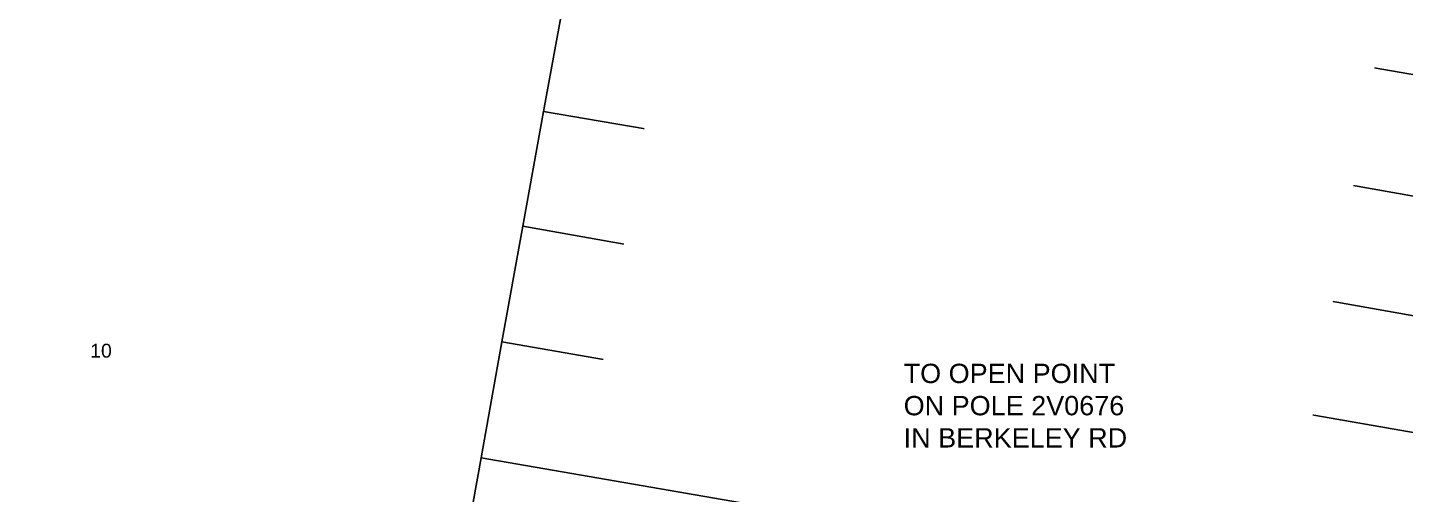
# Model space of a CAD drawing. Header units: metres. Extents: x 304132 to 306101, y 6188673 to 6190119.
# Drawn here: x 305121 to 305299.2, y 6189557.1 to 6189617.4 of the extents above; entities that cross this region are included whole.
import ezdxf
from ezdxf.enums import TextEntityAlignment as Align

# ---------------------------------------------------------------- set-up
doc = ezdxf.new("R2010")
doc.units = ezdxf.units.M
doc.linetypes.add('Cable Exist OH', pattern=[1, 1, 0])
doc.linetypes.add('Cable Exist UG', pattern=[8.2, 4, -1.2, 1.8, -1.2])
doc.layers.get('0').update_dxf_attribs({"color": 6})
doc.layers.add('Cadastre Buildings_SP_EXT', color=9, linetype='Continuous', lineweight=5)
doc.layers.add('Cadastre Land Parcels_SP_EXT', color=9, linetype='Continuous', lineweight=5)
for name, color, linetype in [('Equip_SP_SL_EXT', 7, 'Continuous'), ('Mains_HV_EXT', 7, 'Continuous'), ('Mains_LV_EXT', 7, 'Continuous'), ('Mains_SL_EXT', 7, 'Continuous'), ('Mains_TR_EXT', 7, 'Continuous'), ('Notes_HV_MISC', 7, 'Continuous'), ('Notes_LV_MISC', 7, 'Continuous'), ('OH_Details_SP_MISC', 7, 'Continuous'), ('Services_SP_EXT', 7, 'Continuous'), ('SupportsOH_SP_TR_HV_LV_SL_EXT', 7, 'Continuous'), ('UG_Details_SP_MISC', 7, 'Continuous')]:
    doc.layers.add(name, color=color, linetype=linetype)
doc.styles.add('iecARIAL', font='arial.ttf', dxfattribs={"height": 2})
doc.styles.add('POLE_LABEL', font='arial.ttf')
doc.styles.get("Standard").update_dxf_attribs({"font": 'arial.ttf'})

# ---------------------------------------------------------------- blocks, each defined once
blk = doc.blocks.new('SL_LANTERN_EXT')
at = {"lineweight": 40}
for p, q in [((-1.46, 5.68), (-1.06, 5.28)), ((0, 1.97), (0, 6.47)), ((1.46, 5.68), (1.06, 5.28)), ((-2.25, 4.22), (2.25, 4.22)), ((-1.46, 2.76), (-1.06, 3.16)), ((0, 0), (0, 2.72)), ((1.46, 2.76), (1.06, 3.16))]:
    blk.add_line(p, q, dxfattribs=at)
blk.add_circle((0, 4.22), 1.5, dxfattribs=at)
at = {"style": 'iecARIAL', "flags": 8}
blk.add_attdef('ASSET_NUM', (1.5, 1.5), '', height=2.5, dxfattribs=at)
for tag, p, height, flags in [('OPERATING_VOLTAGE', (0.98, -1.65), 0.2, 9), ('ORIENTATION', (0.98, -1.85), 0.2, 9), ('CONSTRUCTED_VOLTAGE', (0.98, -0.65), 0.2, 9), ('CONTROL_TYPE', (0.98, -0.85), 0.2, 9), ('LANTERN_PURPOSE', (0.98, -1.05), 0.2, 9), ('LANTERN_TYPE', (0.98, -1.25), 0.2, 9), ('NO_PHASES', (0.98, -1.45), 0.2, 9), ('LNUMBER', (2.18, -3.25), 2.5, 8), ('OWNED_BY', (0.98, -2.05), 0.2, 9), ('STATE', (0.98, -2.25), 0.2, 9), ('USAGE', (0.98, -2.45), 0.2, 9), ('CEXIST', (0.98, -2.65), 0.2, 9), ('CNEW', (0.98, -2.85), 0.2, 9), ('CNUMBER', (0.98, -3.05), 0.2, 9), ('CREMOVE', (0.98, -3.25), 0.2, 9), ('CREPLACE', (0.98, -3.45), 0.2, 9), ('LKINGHEIGHT', (0.98, -3.65), 0.2, 9), ('LBRACKET', (0.98, -3.85), 0.2, 9), ('LBRACKETVOCAB', (0.98, -4.05), 0.2, 9), ('LCATEGORY', (0.98, -4.25), 0.2, 9), ('LCHARGE1', (0.98, -4.45), 0.2, 9), ('LCHARGE1PERCENT', (0.98, -4.65), 0.2, 9), ('LCHARGE2', (0.98, -4.85), 0.2, 9), ('LCHARGE2PERCENT', (0.98, -5.05), 0.2, 9), ('LCHARGE3', (0.98, -5.25), 0.2, 9), ('LCHARGE3PERCENT', (0.98, -5.45), 0.2, 9), ('LEXIST', (0.98, -5.65), 0.2, 9), ('LLAMP', (0.98, -5.85), 0.2, 9), ('LLAMPVOCAB', (0.98, -6.05), 0.2, 9), ('LMAST', (0.98, -6.25), 0.2, 9), ('LMASTVOCAB', (0.98, -6.45), 0.2, 9), ('LNEW', (0.98, -6.65), 0.2, 9), ('LANTNUMBER', (0.98, -6.85), 0.2, 9), ('LOUTREACH', (0.98, -7.25), 0.2, 9), ('LOUTREACHVOCAB', (0.98, -7.45), 0.2, 9), ('LRATECODE', (0.98, -7.65), 0.2, 9), ('LREMOVE', (0.98, -7.85), 0.2, 9), ('LREPLACE', (0.98, -8.05), 0.2, 9), ('LTYPE', (0.98, -8.25), 0.2, 9), ('LTYPEVOCAB', (0.98, -8.45), 0.2, 9), ('LEGEND', (0.98, -8.65), 0.2, 9), ('LOCATION', (0.98, -8.85), 0.2, 9), ('NOTES', (0.98, -9.05), 0.2, 9), ('STREETNAME', (0.98, -9.25), 0.2, 9), ('SUBURB', (0.98, -9.45), 0.2, 1)]:
    blk.add_attdef(tag, p, '', height=height, dxfattribs=dict(flags=flags))
blk = doc.blocks.new('CCP_EXT')
at = {"flags": 9}
for tag, p in [('STATE', (0, -1.8)), ('LIFE_SUPPORT', (0, -1.6)), ('NOTES', (0, -2))]:
    blk.add_attdef(tag, text='', height=0.2, dxfattribs=at).set_placement(p, align=Align.MIDDLE_LEFT)
blk.add_wipeout([(0, 0.57), (0.57, 0), (0, -0.57), (-0.57, 0)])
blk.add_lwpolyline([(-0.57, 0), (0, 0.57), (0.57, 0), (0, -0.57), (-0.57, 0)])
at = {"flags": 1}
blk.add_attdef('Z', (0, 0), '', height=0.2, dxfattribs=at)
at = {"flags": 9}
for tag, p in [('CCP_TYPE', (0, 0)), ('CONSTRUCTED_VOLTAGE', (0, -0.2)), ('OPERATING_VOLTAGE', (0, -0.6)), ('ORIENTATION', (0, -0.8)), ('OWNED_BY', (0, -1)), ('NO_PHASES', (0, -0.4)), ('USAGE', (0, -1.2)), ('LEGEND', (0, -1.4))]:
    blk.add_attdef(tag, text='', height=0.2, dxfattribs=at).set_placement(p, align=Align.MIDDLE_LEFT)
blk = doc.blocks.new('POLE_EXT')
blk.add_hatch(color=256).paths.add_polyline_path([(-1, 0, 1), (1, 0, 1)])
blk.add_lwpolyline([(-1, 0, 1), (1, 0, 1)], format="xyb", close=True)
for tag, height, flags, p in [('pNumber', 2.5, 8, (-17.84, 2.07)), ('OWNED_BY', 0.2, 9, (1.35, -0.4)), ('SPECIAL_USE', 0.2, 9, (1.35, -0.8)), ('STATE', 0.2, 9, (1.35, -1)), ('cLV', 0.2, 9, (1.35, -1.4)), ('hDepth', 0.2, 9, (1.35, -1.6)), ('hDia', 0.2, 9, (1.35, -1.8)), ('PARENT', 0.2, 9, (1.35, -0.6)), ('USAGE', 0.2, 9, (1.35, -1.2)), ('cHV', 0.2, 9, (1.35, -2)), ('cLinedev', 0.2, 9, (1.35, -3.4)), ('LBRACKET', 0.2, 9, (1.35, -2.2)), ('LExisting', 0.2, 9, (1.35, -2.4)), ('LANTNUMBER', 0.2, 9, (1.35, -2.6)), ('LOther', 0.2, 9, (1.35, -2.8)), ('LRemove', 0.2, 9, (1.35, -3)), ('LEGEND', 0.2, 9, (1.35, -3.2)), ('LOCATION', 0.2, 9, (1.35, -3.6)), ('pExisting', 0.2, 9, (1.35, -3.8)), ('pFooting', 0.2, 9, (1.35, -4.4)), ('pNew', 0.2, 9, (1.35, -4.6)), ('pRelocate', 0.2, 9, (1.35, -5)), ('pRemove', 0.2, 9, (1.35, -5.2)), ('pReplace', 0.2, 9, (1.35, -5.4)), ('PFNUMBER', 0.2, 9, (1.35, -4)), ('NEWPFNUMBER', 0.2, 9, (1.35, -4.2)), ('pStay', 0.2, 9, (1.35, -5.6)), ('pType', 0.2, 9, (1.35, -5.8)), ('cspan', 0.2, 9, (1.35, -6)), ('STREETNAME', 0.2, 9, (1.35, -6.2)), ('SUBURB', 0.2, 9, (1.35, -6.4)), ('OPERATED_BY', 0.2, 9, (1.36, -7.01)), ('NOTES', 0.2, 9, (1.35, -6.6)), ('MAINTAINED_BY', 0.2, 9, (1.36, -6.81))]:
    blk.add_attdef(tag, text='', height=height, dxfattribs=dict(flags=flags)).set_placement(p, align=Align.MIDDLE_LEFT)
at = {"style": 'POLE_LABEL'}
for tag, height, flags, p in [('ASSET_NUM', 2.5, 8, (2, 2)), ('STRUCTURE_PLANT_NUMBER', 0.2, 9, (1.35, 0.03)), ('STREET_CODE', 0.2, 9, (1.35, -0.2))]:
    blk.add_attdef(tag, text='', height=height, dxfattribs=dict(at, flags=flags)).set_placement(p, align=Align.MIDDLE_LEFT)
at = {"flags": 1}
blk.add_attdef('Z', (1.35, -7.33), '', height=0.2, dxfattribs=at)
blk = doc.blocks.new('*U146')
blk.add_hatch(color=256).paths.add_polyline_path([(-0.64, 0.11), (0.64, -0.11), (0.71, 4.14)])
for p, q in [((-0.64, 0.11), (0.71, 4.14)), ((0.71, 4.14), (0.64, -0.11)), ((-0.64, 0.11), (0.64, -0.11))]:
    blk.add_line(p, q)
at = {"color": 250}
blk.add_wipeout([(-28.02, 9.15), (-16.41, 75.52), (37.69, 66.08), (26.08, -0.29)], dxfattribs=at)
blk = doc.blocks.new('*U149')
blk.add_hatch(color=256).paths.add_polyline_path([(-0.64, 0.11), (0.64, -0.11), (0.73, 4.14)])
for p, q in [((-0.64, 0.11), (0.73, 4.14)), ((0.73, 4.14), (0.64, -0.11)), ((-0.64, 0.11), (0.64, -0.11))]:
    blk.add_line(p, q)
at = {"color": 250}
blk.add_wipeout([(-50.09, 13.15), (-33.26, 107.74), (56.91, 91.75), (40.09, -2.84)], dxfattribs=at)

msp = doc.modelspace()

# ---------------------------------------------------------------- linework, layer by layer
at = {"layer": 'Cadastre Buildings_SP_EXT', "linetype": 'Continuous'}
msp.add_lwpolyline([(305252.96, 6189626.05), (305193.23, 6189636.44), (305190.53, 6189621.59), (305250.35, 6189611.27), (305252.96, 6189626.05)], close=True, dxfattribs=at)
at = {"layer": 'Cadastre Land Parcels_SP_EXT', "linetype": 'Continuous'}
for points in [[(305195.9, 6189651.53), (305196.57, 6189655.22), (305116.89, 6189621.51), (305056.89, 6189576.71), (305035.67, 6189564.22), (305018.3, 6189553.92), (304982.19, 6189540.92), (305009.71, 6189540.75), (305033.14, 6189534.61), (305168.88, 6189501.55), (305171.65, 6189516.88), (305174.33, 6189531.62), (305174.94, 6189535.25), (305179.72, 6189561.77), (305182.42, 6189576.74), (305185.11, 6189591.7), (305187.81, 6189606.53), (305190.53, 6189621.59), (305193.23, 6189636.44), (305195.9, 6189651.53)], [(305334.01, 6189620.78), (305273.94, 6189631.35), (305271.36, 6189616.34), (305331.35, 6189605.96), (305334.01, 6189620.78)], [(305247.73, 6189596.31), (305187.81, 6189606.53), (305185.11, 6189591.7), (305245.04, 6189581.08), (305247.73, 6189596.31)], [(305245.04, 6189581.08), (305185.11, 6189591.7), (305182.42, 6189576.74), (305242.44, 6189566.33), (305245.04, 6189581.08)]]:
    msp.add_lwpolyline(points, close=True, dxfattribs=at)
at = {"layer": 'Mains_LV_EXT', "linetype": 'Cable Exist OH'}
msp.add_lwpolyline([(305250.61, 6189589.64), (305257.64, 6189630.24)], dxfattribs=at)
at = {"layer": 'Mains_SL_EXT', "linetype": 'Cable Exist OH'}
msp.add_lwpolyline([(305257.64, 6189630.24), (305250.61, 6189589.64)], dxfattribs=at)

# ---------------------------------------------------------------- block references
at = {"layer": 'Equip_SP_SL_EXT'}
msp.add_blockref('SL_LANTERN_EXT', (305250.61, 6189589.64), dxfattribs=at)
at = {"layer": 'Services_SP_EXT'}
for p in [(305270.26, 6189593.5), (305267.59, 6189578.54), (305238.27, 6189559.3)]:
    msp.add_blockref('CCP_EXT', p, dxfattribs=at)
at = {"layer": 'SupportsOH_SP_TR_HV_LV_SL_EXT'}
ref = msp.add_blockref('POLE_EXT', (305273.04, 6189613.99), dxfattribs=at)
ref.add_attrib('ASSET_NUM', '207630', dxfattribs={"layer": '0', "height": 2.5, "style": 'POLE_LABEL'}).set_placement((305275.04, 6189614.74), align=Align.TOP_LEFT)
ref = msp.add_blockref('POLE_EXT', (305264.01, 6189563.66), dxfattribs=at)
ref.add_attrib('ASSET_NUM', '2V0652', dxfattribs={"layer": '0', "height": 2.5, "style": 'POLE_LABEL'}).set_placement((305266.01, 6189564.41), align=Align.BOTTOM_LEFT)

# ---------------------------------------------------------------- texts
at = {"layer": 'Cadastre Land Parcels_SP_EXT'}
for s, p in [('12', (305216.43, 6189593.9)), ('14', (305213.75, 6189578.96)), ('10', (305129.15, 6189574.71))]:
    msp.add_text(s, height=1.8, dxfattribs=at).set_placement(p)
at = {"layer": 'Mains_LV_EXT'}
msp.add_text('E38', height=1.8, rotation=78.8915, dxfattribs=at).set_placement((305246.75, 6189567.79))

# ---------------------------------------------------------------- next in the draw order: linework, layer by layer
at = {"layer": 'Cadastre Buildings_SP_EXT', "linetype": 'Continuous'}
for points in [[(305266.34, 6189586.17), (305326.36, 6189575.5), (305329.03, 6189590.51), (305269, 6189601.18), (305266.34, 6189586.17)], [(305239.84, 6189551.36), (305179.72, 6189561.77), (305174.94, 6189535.25), (305205.2, 6189530.08), (305207.99, 6189547.51), (305211.87, 6189550.02), (305238.67, 6189545.3), (305239.84, 6189551.36)]]:
    msp.add_lwpolyline(points, close=True, dxfattribs=at)
at = {"layer": 'Services_SP_EXT'}
for points in [[(305270.26, 6189593.5), (305250.61, 6189589.64)], [(305267.59, 6189578.54), (305250.61, 6189589.64)], [(305238.27, 6189559.3), (305242.4, 6189543.15)]]:
    msp.add_lwpolyline(points, dxfattribs=at)

# ---------------------------------------------------------------- next in the draw order: block references
for p in [(305272.89, 6189608.35), (305246.18, 6189604.3), (305243.53, 6189589.21), (305240.88, 6189574.23), (305264.89, 6189563.5)]:
    msp.add_blockref('CCP_EXT', p, dxfattribs=at)
at = {"layer": 'SupportsOH_SP_TR_HV_LV_SL_EXT'}
ref = msp.add_blockref('POLE_EXT', (305269.71, 6189595.45), dxfattribs=at)
ref.add_attrib('ASSET_NUM', '327474', dxfattribs={"layer": '0', "height": 2.5, "style": 'POLE_LABEL'}).set_placement((305271.71, 6189596.2), align=Align.MIDDLE_LEFT)

# ---------------------------------------------------------------- next in the draw order: linework, layer by layer
at = {"layer": 'Cadastre Buildings_SP_EXT', "linetype": 'Continuous'}
for points in [[(305250.35, 6189611.27), (305190.53, 6189621.59), (305187.81, 6189606.53), (305247.73, 6189596.31), (305250.35, 6189611.27)], [(305331.35, 6189605.96), (305271.36, 6189616.34), (305269, 6189601.18), (305329.03, 6189590.51), (305331.35, 6189605.96)], [(305326.36, 6189575.5), (305266.34, 6189586.17), (305263.72, 6189571.42), (305323.52, 6189560.96), (305326.36, 6189575.5)], [(305242.44, 6189566.33), (305182.42, 6189576.74), (305179.72, 6189561.77), (305239.84, 6189551.35), (305242.44, 6189566.33)], [(305323.52, 6189560.96), (305263.72, 6189571.42), (305261.05, 6189556.43), (305320.89, 6189545.88), (305323.52, 6189560.96)]]:
    msp.add_lwpolyline(points, close=True, dxfattribs=at)
at = {"layer": 'Mains_HV_EXT', "linetype": 'Cable Exist UG'}
msp.add_lwpolyline([(305285.64, 6189681.78), (305285.22, 6189680.46), (305279.4, 6189675.78), (305250.86, 6189511.44)], dxfattribs=at)
at = {"layer": 'Mains_LV_EXT', "linetype": 'Cable Exist OH'}
msp.add_lwpolyline([(305242.4, 6189543.15), (305250.61, 6189589.64)], dxfattribs=at)
at = {"layer": 'Mains_SL_EXT', "linetype": 'Cable Exist OH'}
msp.add_lwpolyline([(305250.61, 6189589.64), (305242.47, 6189543.36)], dxfattribs=at)
at = {"layer": 'Mains_TR_EXT', "linetype": 'Cable Exist OH'}
msp.add_lwpolyline([(305445.91, 6189915.75), (305378.72, 6189860.27), (305353.69, 6189826.56), (305330.85, 6189796.76), (305287.87, 6189741.93), (305266.62, 6189680.24), (305257.64, 6189630.24), (305250.61, 6189589.64), (305242.4, 6189543.15), (305233.92, 6189494.38), (305226.44, 6189451.63), (305218.78, 6189408.39), (305136.26, 6189427.53), (305053.88, 6189447.28), (304970.07, 6189467.37), (304909.05, 6189461.29), (304850.58, 6189435.72)], dxfattribs=at)
at = {"layer": 'OH_Details_SP_MISC', "color": 7, "linetype": 'Continuous', "flags": 128}
msp.add_lwpolyline([(305226.44, 6189451.63), (305233.93, 6189494.38), (305242.4, 6189543.15), (305250.61, 6189589.64)], dxfattribs=at)
at = {"layer": 'Services_SP_EXT'}
for points in [[(305272.89, 6189608.35), (305257.64, 6189630.24)], [(305246.18, 6189604.3), (305250.61, 6189589.64)], [(305240.88, 6189574.23), (305250.61, 6189589.64)], [(305243.53, 6189589.21), (305250.61, 6189589.64)], [(305264.89, 6189563.5), (305250.61, 6189589.64)]]:
    msp.add_lwpolyline(points, dxfattribs=at)
at = {"layer": 'UG_Details_SP_MISC', "color": 7, "linetype": 'Cable Exist UG', "flags": 128}
msp.add_lwpolyline([(305248.18, 6189501.07), (305277.14, 6189672.77)], dxfattribs=at)

# ---------------------------------------------------------------- next in the draw order: block references
at = {"layer": 'SupportsOH_SP_TR_HV_LV_SL_EXT'}
ref = msp.add_blockref('POLE_EXT', (305250.61, 6189589.64), dxfattribs=at)
ref.add_attrib('ASSET_NUM', '2V0678', dxfattribs={"layer": '0', "height": 2.5, "style": 'POLE_LABEL'}).set_placement((305252.61, 6189590.39), align=Align.BOTTOM_RIGHT)

# ---------------------------------------------------------------- next in the draw order: block references
at = {"layer": 'Notes_HV_MISC'}
msp.add_blockref('*U146', (305254.34, 6189531.5), dxfattribs=at)

# ---------------------------------------------------------------- next in the draw order: block references
at = {"layer": 'Notes_LV_MISC'}
msp.add_blockref('*U149', (305243.61, 6189549.98), dxfattribs=at)

# ---------------------------------------------------------------- next in the draw order: texts
at = {"layer": 'Notes_LV_MISC', "insert": (305234.38, 6189573.92), "char_height": 2.5, "attachment_point": 1, "style": 'iecARIAL'}
msp.add_mtext_dynamic_manual_height_columns('TO OPEN POINT\\PON POLE 2V0676\\PIN BERKELEY RD', width=28.9957, gutter_width=10, heights=[0], dxfattribs=at)

doc.saveas('drawing.dxf')
